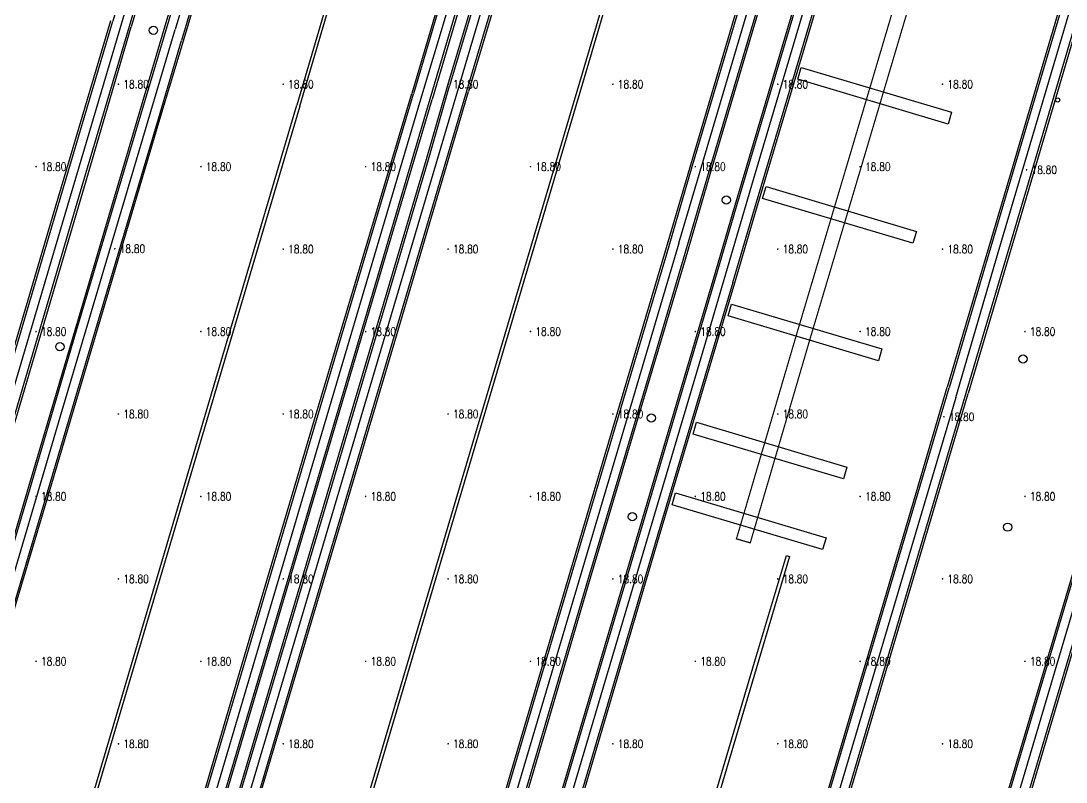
# Model space of a CAD drawing. Extents: x 404846 to 408477, y 3390929 to 3392894.
# Drawn here: x 406419.5 to 406546.3, y 3391789.7 to 3391882.1 of the extents above; entities that cross this region are included whole.
import ezdxf
from ezdxf.enums import TextEntityAlignment as Align

# ---------------------------------------------------------------- set-up
doc = ezdxf.new("R2010")
doc.units = 0
doc.header["$LTSCALE"] = 0.5
doc.linetypes.add('X1', pattern=[5, 4, -1])
doc.layers.get('0').update_dxf_attribs({"linetype": 'CONTINUOUS'})
for name, color, linetype in [('3221', 6, 'CONTINUOUS'), ('FZTZ', 7, 'CONTINUOUS'), ('GCD', 1, 'CONTINUOUS'), ('GXYZ', 2, 'CONTINUOUS'), ('SXSS', 5, 'CONTINUOUS'), ('ZBTZ', 3, 'CONTINUOUS')]:
    doc.layers.add(name, color=color, linetype=linetype)
doc.styles.add('HZ', font='rs.shx', dxfattribs={"width": 0.8, "bigfont": 'hztxt.shx'})
doc.linetypes.add('1161', pattern='A,0,[149,AAA.SHX,S=0.15,R=0,X=0,Y=0],-1.6', length=1.6)

# ---------------------------------------------------------------- blocks, each defined once
blk = doc.blocks.new('GC200')
at = {"linetype": 'Continuous', "const_width": 0.2, "flags": 128}
blk.add_lwpolyline([(-0.1, 0, 1), (0.1, 0, 1)], format="xyb", close=True, dxfattribs=at)
blk = doc.blocks.new('gc170')
at = {"linetype": 'Continuous'}
blk.add_circle((0, 0), 0.5, dxfattribs=at)
blk = doc.blocks.new('gc188')
blk.add_circle((0, 0), 1)

msp = doc.modelspace()

# ---------------------------------------------------------------- linework, layer by layer
at = {"layer": '3221', "color": 6}
for points in [[(406467.948, 3391872.153, 18.794), (406472.891, 3391888.758, 18.592), (406479.048, 3391909.516, 18.592), (406484.657, 3391928.483, 18.663), (406493.475, 3391958.236, 18.743), (406500.508, 3391981.963, 18.743), (406505.554, 3391998.929, 18.743), (406475.84, 3392007.766, 18.743), (406470.79, 3391990.786, 18.743), (406463.753, 3391967.045, 18.743), (406454.933, 3391937.283, 18.663), (406449.324, 3391918.319, 18.592), (406443.175, 3391897.587, 18.592), (406438.237, 3391880.997, 18.794)], [(406532.963, 3391836.369, 18.608), (406538.123, 3391853.983, 18.87), (406554.178, 3391908.171, 18.87), (406563.857, 3391940.802, 18.798), (406578.547, 3391990.302, 18.841), (406548.828, 3391999.121, 18.841), (406534.138, 3391949.62, 18.798), (406524.456, 3391916.982, 18.87), (406508.397, 3391862.778, 18.87), (406503.222, 3391845.277, 18.984)], [(406499.355, 3391855.091, 18.933), (406511.723, 3391896.908, 18.649), (406525.355, 3391942.933, 18.639), (406536.293, 3391979.632, 18.734), (406539.063, 3391989.093, 18.763), (406509.312, 3391997.804, 18.763), (406506.563, 3391988.414, 18.734), (406495.639, 3391951.762, 18.639), (406481.998, 3391905.706, 18.649), (406469.628, 3391863.884, 18.933)], [(406448.426, 3391938.204, 18.769), (406424.187, 3391856.377, 18.604), (406412.993, 3391818.573, 18.57), (406410.488, 3391810.185, 18.637)], [(406573.872, 3391900.521, 18.743), (406568.74, 3391883.318, 18.914), (406557.936, 3391846.881, 19.277), (406539.069, 3391783.307, 18.828), (406533.969, 3391766.086, 18.896)], [(406408.822, 3391781.704, 18.888), (406424.493, 3391834.673, 18.71), (406438.237, 3391880.997, 18.794)], [(406438.548, 3391772.909, 18.888), (406454.216, 3391825.867, 18.71), (406467.948, 3391872.153, 18.794)], [(406469.628, 3391863.884, 18.933), (406463.155, 3391842.038, 18.692), (406446.818, 3391786.924, 18.614)], [(406499.355, 3391855.091, 18.933), (406492.878, 3391833.23, 18.692), (406476.54, 3391778.114, 18.614)], [(406503.222, 3391845.277, 18.984), (406483.074, 3391777.213, 18.752)], [(406532.963, 3391836.369, 18.608), (406512.799, 3391768.414, 18.752)]]:
    msp.add_polyline3d(points, dxfattribs=at)
at = {"layer": 'FZTZ', "linetype": 'Continuous', "flags": 128}
for points, elevation in [([(406514.204, 3391876.415), (406532.451, 3391870.981), (406532.025, 3391869.547), (406513.777, 3391874.982), (406514.204, 3391876.415)], 27.535), ([(406509.943, 3391861.955), (406528.19, 3391856.52), (406527.763, 3391855.087), (406509.516, 3391860.521), (406509.943, 3391861.955)], 27.443), ([(406505.753, 3391847.713), (406524.001, 3391842.279), (406523.574, 3391840.846), (406505.326, 3391846.28), (406505.753, 3391847.713)], 27.52), ([(406501.509, 3391833.375), (406519.756, 3391827.941), (406519.33, 3391826.508), (406501.082, 3391831.942), (406501.509, 3391833.375)], 27.52), ([(406498.973, 3391824.8), (406517.22, 3391819.365), (406516.794, 3391817.932), (406498.546, 3391823.366), (406498.973, 3391824.8)], 27.52)]:
    msp.add_lwpolyline(points, close=True, dxfattribs=dict(at, elevation=elevation))
at = {"layer": 'SXSS', "linetype": 'X1', "const_width": 0.15, "elevation": 18.779, "flags": 128}
msp.add_lwpolyline([(406552.744, 3391975.61), (406551.061, 3391969.921), (406547.143, 3391956.829), (406542.052, 3391939.691), (406536.398, 3391920.636), (406531.152, 3391902.951), (406519.679, 3391864.306), (406513.742, 3391844.369), (406506.349, 3391819.235), (406508.024, 3391818.748), (406515.393, 3391843.88), (406521.33, 3391863.815), (406532.803, 3391902.461), (406538.049, 3391920.146), (406543.702, 3391939.201), (406548.793, 3391956.338), (406552.711, 3391969.429), (406554.399, 3391975.121)], dxfattribs=at)
at = {"layer": 'SXSS', "linetype": 'Continuous', "flags": 128}
for points, elevation in [([(406453.361, 3391871.729), (406459.04, 3391891.004), (406470.563, 3391929.86), (406477.137, 3391952.087), (406481.246, 3391965.859), (406480.888, 3391965.966), (406476.779, 3391952.193), (406470.204, 3391929.966), (406458.681, 3391891.11), (406453.003, 3391871.834)], 18.829), ([(406504.164, 3391931.558), (406498.657, 3391913.024), (406487.305, 3391874.573), (406479.866, 3391849.507), (406471.989, 3391822.915), (406462.111, 3391789.59), (406459.253, 3391780.027)], 18.599), ([(406504.514, 3391931.453), (406499.008, 3391912.92), (406487.656, 3391874.469), (406480.217, 3391849.403), (406472.339, 3391822.811), (406462.461, 3391789.486), (406459.603, 3391779.923)], 18.599), ([(406426.912, 3391783.627), (406453.003, 3391871.834)], 18.777), ([(406453.361, 3391871.729), (406427.252, 3391783.527)], 18.777), ([(406500.381, 3391776.725), (406508.675, 3391804.693), (406512.415, 3391817.214), (406512.797, 3391817.1), (406509.058, 3391804.579), (406500.764, 3391776.612)], 18.608)]:
    msp.add_lwpolyline(points, dxfattribs=dict(at, elevation=elevation))
at = {"layer": 'ZBTZ', "linetype": '1161', "flags": 128}
for points, elevation in [([(406436.719, 3391880.375), (406444.804, 3391907.564), (406453.497, 3391937.081), (406460.02, 3391959.124), (406466.43, 3391980.674), (406474.398, 3392007.596), (406475.06, 3392009.744), (406471.331, 3392010.867), (406470.713, 3392008.727), (406464.162, 3391986.689), (406456.557, 3391961.102), (406447.406, 3391930.255), (406437.295, 3391896.188), (406432.921, 3391881.36)], 18.788), ([(406432.688, 3391881.429), (406437.061, 3391896.257), (406447.172, 3391930.324), (406456.324, 3391961.171), (406463.929, 3391986.758), (406470.48, 3392008.796), (406468.457, 3392009.397), (406461.906, 3391987.359), (406454.301, 3391961.772), (406445.149, 3391930.924), (406435.038, 3391896.855), (406430.664, 3391882.026)], 18.744), ([(406436.943, 3391880.308), (406445.027, 3391907.498), (406453.72, 3391937.015), (406460.243, 3391959.058), (406466.653, 3391980.608), (406474.621, 3392007.53), (406476.684, 3392006.92), (406468.715, 3391979.996), (406462.306, 3391958.446), (406455.783, 3391936.406), (406447.09, 3391906.888), (406439.005, 3391879.695)], 18.842), ([(406471.331, 3391874.26), (406478.559, 3391898.431), (406484.806, 3391919.594), (406493.549, 3391949.09), (406501.822, 3391977.094), (406507.94, 3391997.653), (406508.576, 3391999.852), (406507.288, 3392000.242), (406506.703, 3391998.063), (406501.502, 3391980.618), (406488.437, 3391936.614), (406476.675, 3391897.022), (406469.415, 3391872.533)], 18.708), ([(406505.922, 3391850.318), (406508.341, 3391858.584), (406514.923, 3391880.725), (406521.478, 3391902.908), (406526.885, 3391921.155), (406532.618, 3391940.525), (406539.056, 3391962.139), (406545.493, 3391983.86), (406549.783, 3391998.363), (406547.673, 3391998.988), (406543.383, 3391984.485), (406536.946, 3391962.765), (406530.508, 3391941.151), (406524.775, 3391921.78), (406519.368, 3391903.532), (406512.813, 3391881.351), (406506.23, 3391859.206), (406503.809, 3391850.936)], 18.802), ([(406469.176, 3391872.604), (406476.435, 3391897.093), (406488.197, 3391936.685), (406501.262, 3391980.69), (406506.464, 3391998.134), (406504.431, 3391998.74), (406499.229, 3391981.295), (406486.163, 3391937.289), (406474.402, 3391897.697), (406467.142, 3391873.207)], 18.708), ([(406473.62, 3391873.576), (406480.848, 3391897.751), (406487.096, 3391918.917), (406495.84, 3391948.413), (406504.112, 3391976.415), (406510.229, 3391996.972), (406508.153, 3391997.59), (406502.035, 3391977.03), (406493.762, 3391949.027), (406485.019, 3391919.531), (406478.772, 3391898.367), (406471.544, 3391874.197)], 18.682), ([(406557.675, 3391850.522), (406563.724, 3391870.918), (406572.027, 3391898.85), (406581.906, 3391932.314), (406591.212, 3391963.655), (406596.838, 3391982.77), (406597.338, 3391984.445), (406597.999, 3391986.557), (406580.38, 3391991.726), (406579.85, 3391989.865), (406579.713, 3391989.431), (406575.133, 3391974.006), (406568.607, 3391951.992), (406562.21, 3391930.326), (406549.41, 3391887.334), (406542.143, 3391862.763), (406534.483, 3391836.863)], 18.86), ([(406500.148, 3391853.14), (406503.177, 3391863.486), (406511.927, 3391893.043), (406523.582, 3391932.412), (406529.403, 3391952.009), (406540.353, 3391988.848), (406540.808, 3391990.333), (406544.548, 3391989.163), (406543.182, 3391984.544), (406536.745, 3391962.825), (406530.307, 3391941.211), (406524.574, 3391921.839), (406519.167, 3391903.591), (406512.612, 3391881.41), (406506.03, 3391859.266), (406503.609, 3391850.995)], 18.788), ([(406534.233, 3391836.937), (406541.893, 3391862.836), (406549.16, 3391887.408), (406561.96, 3391930.4), (406568.357, 3391952.066), (406574.883, 3391974.08), (406579.463, 3391989.505), (406577.396, 3391990.119), (406572.815, 3391974.694), (406566.289, 3391952.678), (406559.892, 3391931.014), (406547.092, 3391888.022), (406539.825, 3391863.448), (406532.165, 3391837.549)], 18.886), ([(406497.884, 3391853.814), (406500.903, 3391864.129), (406509.656, 3391893.682), (406521.277, 3391933.075), (406527.122, 3391952.604), (406537.693, 3391988.926), (406539.928, 3391988.183)], 18.767), ([(406499.939, 3391853.201), (406502.968, 3391863.548), (406511.719, 3391893.105), (406523.373, 3391932.474), (406529.194, 3391952.071), (406539.928, 3391988.183)], 18.772), ([(406439.248, 3391879.623), (406447.333, 3391906.816), (406456.026, 3391936.334), (406462.549, 3391958.374), (406466.247, 3391970.727)], 18.87), ([(406493.343, 3391962.615), (406485.963, 3391937.349), (406474.201, 3391897.756), (406466.941, 3391873.266)], 18.703), ([(406553.876, 3391958.095), (406539.321, 3391962.401), (406539.247, 3391962.082), (406532.809, 3391940.468), (406527.076, 3391921.098), (406521.669, 3391902.851), (406515.114, 3391880.669), (406508.533, 3391858.527), (406506.113, 3391850.262)], 18.791), ([(406499.773, 3391960.76), (406496.058, 3391948.348), (406487.314, 3391918.852), (406481.067, 3391897.686), (406473.838, 3391873.511)], 18.625), ([(406566.478, 3391954.337), (406566.057, 3391952.746), (406559.66, 3391931.082), (406546.86, 3391888.091), (406539.593, 3391863.517), (406531.933, 3391837.618)], 18.905), ([(406497.642, 3391853.886), (406500.693, 3391864.191), (406509.446, 3391893.744), (406521.066, 3391933.138), (406526.883, 3391952.73)], 18.779), ([(406403.499, 3391791.152), (406411.012, 3391816.498), (406423.037, 3391857.161), (406430.443, 3391882.091)], 18.648), ([(406403.697, 3391791.093), (406411.243, 3391816.429), (406423.268, 3391857.092), (406430.664, 3391882.026)], 18.648), ([(406405.795, 3391790.471), (406416.767, 3391827.53), (406426.968, 3391862.064), (406432.688, 3391881.429)], 18.659), ([(406405.994, 3391790.412), (406417.027, 3391827.453), (406427.228, 3391861.988), (406432.921, 3391881.36)], 18.659), ([(406426.101, 3391844.543), (406436.719, 3391880.375)], 18.63), ([(406426.285, 3391844.488), (406436.943, 3391880.308)], 18.63), ([(406428.354, 3391843.876), (406436.216, 3391870.188), (406439.005, 3391879.695)], 18.608), ([(406428.561, 3391843.814), (406436.395, 3391870.135), (406439.248, 3391879.623)], 18.608), ([(406438.224, 3391776.481), (406445.724, 3391801.89), (406455.161, 3391833.716), (406466.941, 3391873.266)], 18.747), ([(406442.096, 3391775.461), (406457.005, 3391825.756), (406468.751, 3391865.299), (406471.331, 3391874.26)], 18.734), ([(406442.278, 3391775.407), (406457.236, 3391825.687), (406468.982, 3391865.232), (406471.544, 3391874.197)], 18.734), ([(406444.39, 3391774.78), (406452.985, 3391803.943), (406464.645, 3391843.224), (406473.62, 3391873.576)], 18.737), ([(406444.569, 3391774.726), (406453.222, 3391803.873), (406464.882, 3391843.154), (406473.838, 3391873.511)], 18.737), ([(406438.448, 3391776.415), (406445.962, 3391801.819), (406455.398, 3391833.645), (406467.142, 3391873.207)], 18.747), ([(406440.532, 3391775.799), (406444.375, 3391788.879), (406450.98, 3391811.129), (406457.274, 3391832.391), (406463.343, 3391852.868), (406469.176, 3391872.604)], 18.768), ([(406440.761, 3391775.732), (406444.595, 3391788.814), (406451.2, 3391811.064), (406457.494, 3391832.326), (406463.563, 3391852.803), (406469.415, 3391872.533)], 18.768), ([(406475.162, 3391777.981), (406488.565, 3391823.26), (406497.642, 3391853.886)], 18.803), ([(406475.379, 3391777.917), (406488.806, 3391823.188), (406497.884, 3391853.814)], 18.803), ([(406477.453, 3391777.303), (406488.334, 3391814.179), (406495.922, 3391839.674), (406499.939, 3391853.201)], 18.743), ([(406477.675, 3391777.237), (406488.536, 3391814.119), (406496.125, 3391839.614), (406500.148, 3391853.14)], 18.743), ([(406503.609, 3391850.995), (406493.333, 3391816.277), (406483.11, 3391781.811), (406479.449, 3391769.472)], 18.793), ([(406503.809, 3391850.936), (406493.519, 3391816.222), (406483.297, 3391781.756), (406479.64, 3391769.416)], 18.793), ([(406505.922, 3391850.318), (406496.732, 3391819.542), (406481.737, 3391768.795)], 18.784), ([(406506.113, 3391850.262), (406496.923, 3391819.485), (406481.946, 3391768.733)], 18.784), ([(406529.788, 3391748.055), (406541.022, 3391785.787), (406552.548, 3391824.628), (406559.946, 3391849.849)], 18.922), ([(406530.033, 3391747.982), (406541.267, 3391785.715), (406552.793, 3391824.556), (406560.174, 3391849.781)], 18.922), ([(406409.947, 3391790.092), (406414.559, 3391805.661), (406420.485, 3391825.577), (406426.101, 3391844.543)], 18.572), ([(406410.131, 3391790.038), (406414.743, 3391805.607), (406420.669, 3391825.522), (406426.285, 3391844.488)], 18.572), ([(406412.2, 3391789.425), (406416.812, 3391804.992), (406422.738, 3391824.908), (406428.354, 3391843.876)], 18.572), ([(406412.407, 3391789.363), (406417.019, 3391804.931), (406422.945, 3391824.847), (406428.561, 3391843.814)], 18.572), ([(406504.737, 3391745.846), (406516.626, 3391785.903), (406527.87, 3391823.836), (406531.933, 3391837.618)], 18.776), ([(406504.962, 3391745.78), (406516.821, 3391785.846), (406528.065, 3391823.778), (406532.165, 3391837.549)], 18.776), ([(406507.034, 3391745.166), (406515.171, 3391772.6), (406534.233, 3391836.937)], 18.881), ([(406507.263, 3391745.098), (406515.411, 3391772.529), (406534.483, 3391836.863)], 18.881), ([(406527.502, 3391748.732), (406535.82, 3391776.846), (406548.39, 3391819.078), (406551.104, 3391828.228)], 19.009), ([(406527.709, 3391748.67), (406536.018, 3391776.787), (406548.589, 3391819.019), (406551.303, 3391828.169)], 19.009)]:
    msp.add_lwpolyline(points, dxfattribs=dict(at, elevation=elevation))

# ---------------------------------------------------------------- block references
at = {"layer": 'GCD', "linetype": 'Continuous'}
ref = msp.add_blockref('GC200', (406431.358, 3391874.379, 18.8), dxfattribs=dict(at, xscale=0.5, yscale=0.5, zscale=0.5))
ref.add_attrib('height', '18.80', dxfattribs={"linetype": 'Continuous', "height": 1, "style": 'HZ', "width": 0.8}).set_placement((406431.958, 3391874.379, 18.8), align=Align.MIDDLE_LEFT)
ref = msp.add_blockref('GC200', (406451.358, 3391874.379, 18.8), dxfattribs=dict(at, xscale=0.5, yscale=0.5, zscale=0.5))
ref.add_attrib('height', '18.80', dxfattribs={"linetype": 'Continuous', "height": 1, "style": 'HZ', "width": 0.8}).set_placement((406451.958, 3391874.379, 18.8), align=Align.MIDDLE_LEFT)
ref = msp.add_blockref('GC200', (406471.358, 3391874.379, 18.8), dxfattribs=dict(at, xscale=0.5, yscale=0.5, zscale=0.5))
ref.add_attrib('height', '18.80', dxfattribs={"linetype": 'Continuous', "height": 1, "style": 'HZ', "width": 0.8}).set_placement((406471.958, 3391874.379, 18.8), align=Align.MIDDLE_LEFT)
ref = msp.add_blockref('GC200', (406491.358, 3391874.379, 18.8), dxfattribs=dict(at, xscale=0.5, yscale=0.5, zscale=0.5))
ref.add_attrib('height', '18.80', dxfattribs={"linetype": 'Continuous', "height": 1, "style": 'HZ', "width": 0.8}).set_placement((406491.958, 3391874.379, 18.8), align=Align.MIDDLE_LEFT)
ref = msp.add_blockref('GC200', (406511.358, 3391874.379, 18.8), dxfattribs=dict(at, xscale=0.5, yscale=0.5, zscale=0.5))
ref.add_attrib('height', '18.80', dxfattribs={"linetype": 'Continuous', "height": 1, "style": 'HZ', "width": 0.8}).set_placement((406511.958, 3391874.379, 18.8), align=Align.MIDDLE_LEFT)
ref = msp.add_blockref('GC200', (406531.358, 3391874.379, 18.8), dxfattribs=dict(at, xscale=0.5, yscale=0.5, zscale=0.5))
ref.add_attrib('height', '18.80', dxfattribs={"linetype": 'Continuous', "height": 1, "style": 'HZ', "width": 0.8}).set_placement((406531.958, 3391874.379, 18.8), align=Align.MIDDLE_LEFT)
ref = msp.add_blockref('GC200', (406421.358, 3391864.379, 18.8), dxfattribs=dict(at, xscale=0.5, yscale=0.5, zscale=0.5))
ref.add_attrib('height', '18.80', dxfattribs={"linetype": 'Continuous', "height": 1, "style": 'HZ', "width": 0.8}).set_placement((406421.958, 3391864.379, 18.8), align=Align.MIDDLE_LEFT)
ref = msp.add_blockref('GC200', (406441.358, 3391864.379, 18.8), dxfattribs=dict(at, xscale=0.5, yscale=0.5, zscale=0.5))
ref.add_attrib('height', '18.80', dxfattribs={"linetype": 'Continuous', "height": 1, "style": 'HZ', "width": 0.8}).set_placement((406441.958, 3391864.379, 18.8), align=Align.MIDDLE_LEFT)
ref = msp.add_blockref('GC200', (406461.358, 3391864.379, 18.8), dxfattribs=dict(at, xscale=0.5, yscale=0.5, zscale=0.5))
ref.add_attrib('height', '18.80', dxfattribs={"linetype": 'Continuous', "height": 1, "style": 'HZ', "width": 0.8}).set_placement((406461.958, 3391864.379, 18.8), align=Align.MIDDLE_LEFT)
ref = msp.add_blockref('GC200', (406481.358, 3391864.379, 18.8), dxfattribs=dict(at, xscale=0.5, yscale=0.5, zscale=0.5))
ref.add_attrib('height', '18.80', dxfattribs={"linetype": 'Continuous', "height": 1, "style": 'HZ', "width": 0.8}).set_placement((406481.958, 3391864.379, 18.8), align=Align.MIDDLE_LEFT)
ref = msp.add_blockref('GC200', (406501.358, 3391864.379, 18.8), dxfattribs=dict(at, xscale=0.5, yscale=0.5, zscale=0.5))
ref.add_attrib('height', '18.80', dxfattribs={"linetype": 'Continuous', "height": 1, "style": 'HZ', "width": 0.8}).set_placement((406501.958, 3391864.379, 18.8), align=Align.MIDDLE_LEFT)
ref = msp.add_blockref('GC200', (406521.358, 3391864.379, 18.8), dxfattribs=dict(at, xscale=0.5, yscale=0.5, zscale=0.5))
ref.add_attrib('height', '18.80', dxfattribs={"linetype": 'Continuous', "height": 1, "style": 'HZ', "width": 0.8}).set_placement((406521.958, 3391864.379, 18.8), align=Align.MIDDLE_LEFT)
ref = msp.add_blockref('GC200', (406541.558, 3391863.994, 18.8), dxfattribs=dict(at, xscale=0.5, yscale=0.5, zscale=0.5))
ref.add_attrib('height', '18.80', dxfattribs={"linetype": 'Continuous', "height": 1, "style": 'HZ', "width": 0.8}).set_placement((406542.158, 3391863.994, 18.8), align=Align.MIDDLE_LEFT)
ref = msp.add_blockref('GC200', (406430.913, 3391854.421, 18.8), dxfattribs=dict(at, xscale=0.5, yscale=0.5, zscale=0.5))
ref.add_attrib('height', '18.80', dxfattribs={"linetype": 'Continuous', "height": 1, "style": 'HZ', "width": 0.8}).set_placement((406431.513, 3391854.421, 18.8), align=Align.MIDDLE_LEFT)
ref = msp.add_blockref('GC200', (406451.358, 3391854.379, 18.8), dxfattribs=dict(at, xscale=0.5, yscale=0.5, zscale=0.5))
ref.add_attrib('height', '18.80', dxfattribs={"linetype": 'Continuous', "height": 1, "style": 'HZ', "width": 0.8}).set_placement((406451.958, 3391854.379, 18.8), align=Align.MIDDLE_LEFT)
ref = msp.add_blockref('GC200', (406471.358, 3391854.379, 18.8), dxfattribs=dict(at, xscale=0.5, yscale=0.5, zscale=0.5))
ref.add_attrib('height', '18.80', dxfattribs={"linetype": 'Continuous', "height": 1, "style": 'HZ', "width": 0.8}).set_placement((406471.958, 3391854.379, 18.8), align=Align.MIDDLE_LEFT)
ref = msp.add_blockref('GC200', (406491.358, 3391854.379, 18.8), dxfattribs=dict(at, xscale=0.5, yscale=0.5, zscale=0.5))
ref.add_attrib('height', '18.80', dxfattribs={"linetype": 'Continuous', "height": 1, "style": 'HZ', "width": 0.8}).set_placement((406491.958, 3391854.379, 18.8), align=Align.MIDDLE_LEFT)
ref = msp.add_blockref('GC200', (406511.358, 3391854.379, 18.8), dxfattribs=dict(at, xscale=0.5, yscale=0.5, zscale=0.5))
ref.add_attrib('height', '18.80', dxfattribs={"linetype": 'Continuous', "height": 1, "style": 'HZ', "width": 0.8}).set_placement((406511.958, 3391854.379, 18.8), align=Align.MIDDLE_LEFT)
ref = msp.add_blockref('GC200', (406531.358, 3391854.379, 18.8), dxfattribs=dict(at, xscale=0.5, yscale=0.5, zscale=0.5))
ref.add_attrib('height', '18.80', dxfattribs={"linetype": 'Continuous', "height": 1, "style": 'HZ', "width": 0.8}).set_placement((406531.958, 3391854.379, 18.8), align=Align.MIDDLE_LEFT)
ref = msp.add_blockref('GC200', (406421.358, 3391844.379, 18.8), dxfattribs=dict(at, xscale=0.5, yscale=0.5, zscale=0.5))
ref.add_attrib('height', '18.80', dxfattribs={"linetype": 'Continuous', "height": 1, "style": 'HZ', "width": 0.8}).set_placement((406421.958, 3391844.379, 18.8), align=Align.MIDDLE_LEFT)
ref = msp.add_blockref('GC200', (406441.358, 3391844.379, 18.8), dxfattribs=dict(at, xscale=0.5, yscale=0.5, zscale=0.5))
ref.add_attrib('height', '18.80', dxfattribs={"linetype": 'Continuous', "height": 1, "style": 'HZ', "width": 0.8}).set_placement((406441.958, 3391844.379, 18.8), align=Align.MIDDLE_LEFT)
ref = msp.add_blockref('GC200', (406461.358, 3391844.379, 18.8), dxfattribs=dict(at, xscale=0.5, yscale=0.5, zscale=0.5))
ref.add_attrib('height', '18.80', dxfattribs={"linetype": 'Continuous', "height": 1, "style": 'HZ', "width": 0.8}).set_placement((406461.958, 3391844.379, 18.8), align=Align.MIDDLE_LEFT)
ref = msp.add_blockref('GC200', (406481.358, 3391844.379, 18.8), dxfattribs=dict(at, xscale=0.5, yscale=0.5, zscale=0.5))
ref.add_attrib('height', '18.80', dxfattribs={"linetype": 'Continuous', "height": 1, "style": 'HZ', "width": 0.8}).set_placement((406481.958, 3391844.379, 18.8), align=Align.MIDDLE_LEFT)
ref = msp.add_blockref('GC200', (406501.358, 3391844.379, 18.8), dxfattribs=dict(at, xscale=0.5, yscale=0.5, zscale=0.5))
ref.add_attrib('height', '18.80', dxfattribs={"linetype": 'Continuous', "height": 1, "style": 'HZ', "width": 0.8}).set_placement((406501.958, 3391844.379, 18.8), align=Align.MIDDLE_LEFT)
ref = msp.add_blockref('GC200', (406521.358, 3391844.379, 18.8), dxfattribs=dict(at, xscale=0.5, yscale=0.5, zscale=0.5))
ref.add_attrib('height', '18.80', dxfattribs={"linetype": 'Continuous', "height": 1, "style": 'HZ', "width": 0.8}).set_placement((406521.958, 3391844.379, 18.8), align=Align.MIDDLE_LEFT)
ref = msp.add_blockref('GC200', (406541.358, 3391844.379, 18.8), dxfattribs=dict(at, xscale=0.5, yscale=0.5, zscale=0.5))
ref.add_attrib('height', '18.80', dxfattribs={"linetype": 'Continuous', "height": 1, "style": 'HZ', "width": 0.8}).set_placement((406541.958, 3391844.379, 18.8), align=Align.MIDDLE_LEFT)
ref = msp.add_blockref('GC200', (406431.358, 3391834.379, 18.8), dxfattribs=dict(at, xscale=0.5, yscale=0.5, zscale=0.5))
ref.add_attrib('height', '18.80', dxfattribs={"linetype": 'Continuous', "height": 1, "style": 'HZ', "width": 0.8}).set_placement((406431.958, 3391834.379, 18.8), align=Align.MIDDLE_LEFT)
ref = msp.add_blockref('GC200', (406451.358, 3391834.379, 18.8), dxfattribs=dict(at, xscale=0.5, yscale=0.5, zscale=0.5))
ref.add_attrib('height', '18.80', dxfattribs={"linetype": 'Continuous', "height": 1, "style": 'HZ', "width": 0.8}).set_placement((406451.958, 3391834.379, 18.8), align=Align.MIDDLE_LEFT)
ref = msp.add_blockref('GC200', (406471.358, 3391834.379, 18.8), dxfattribs=dict(at, xscale=0.5, yscale=0.5, zscale=0.5))
ref.add_attrib('height', '18.80', dxfattribs={"linetype": 'Continuous', "height": 1, "style": 'HZ', "width": 0.8}).set_placement((406471.958, 3391834.379, 18.8), align=Align.MIDDLE_LEFT)
ref = msp.add_blockref('GC200', (406491.358, 3391834.379, 18.8), dxfattribs=dict(at, xscale=0.5, yscale=0.5, zscale=0.5))
ref.add_attrib('height', '18.80', dxfattribs={"linetype": 'Continuous', "height": 1, "style": 'HZ', "width": 0.8}).set_placement((406491.958, 3391834.379, 18.8), align=Align.MIDDLE_LEFT)
ref = msp.add_blockref('GC200', (406511.358, 3391834.379, 18.8), dxfattribs=dict(at, xscale=0.5, yscale=0.5, zscale=0.5))
ref.add_attrib('height', '18.80', dxfattribs={"linetype": 'Continuous', "height": 1, "style": 'HZ', "width": 0.8}).set_placement((406511.958, 3391834.379, 18.8), align=Align.MIDDLE_LEFT)
ref = msp.add_blockref('GC200', (406531.532, 3391834.037, 18.8), dxfattribs=dict(at, xscale=0.5, yscale=0.5, zscale=0.5))
ref.add_attrib('height', '18.80', dxfattribs={"linetype": 'Continuous', "height": 1, "style": 'HZ', "width": 0.8}).set_placement((406532.132, 3391834.037, 18.8), align=Align.MIDDLE_LEFT)
ref = msp.add_blockref('GC200', (406421.358, 3391824.379, 18.8), dxfattribs=dict(at, xscale=0.5, yscale=0.5, zscale=0.5))
ref.add_attrib('height', '18.80', dxfattribs={"linetype": 'Continuous', "height": 1, "style": 'HZ', "width": 0.8}).set_placement((406421.958, 3391824.379, 18.8), align=Align.MIDDLE_LEFT)
ref = msp.add_blockref('GC200', (406441.358, 3391824.379, 18.8), dxfattribs=dict(at, xscale=0.5, yscale=0.5, zscale=0.5))
ref.add_attrib('height', '18.80', dxfattribs={"linetype": 'Continuous', "height": 1, "style": 'HZ', "width": 0.8}).set_placement((406441.958, 3391824.379, 18.8), align=Align.MIDDLE_LEFT)
ref = msp.add_blockref('GC200', (406461.358, 3391824.379, 18.8), dxfattribs=dict(at, xscale=0.5, yscale=0.5, zscale=0.5))
ref.add_attrib('height', '18.80', dxfattribs={"linetype": 'Continuous', "height": 1, "style": 'HZ', "width": 0.8}).set_placement((406461.958, 3391824.379, 18.8), align=Align.MIDDLE_LEFT)
ref = msp.add_blockref('GC200', (406481.358, 3391824.379, 18.8), dxfattribs=dict(at, xscale=0.5, yscale=0.5, zscale=0.5))
ref.add_attrib('height', '18.80', dxfattribs={"linetype": 'Continuous', "height": 1, "style": 'HZ', "width": 0.8}).set_placement((406481.958, 3391824.379, 18.8), align=Align.MIDDLE_LEFT)
ref = msp.add_blockref('GC200', (406501.358, 3391824.379, 18.8), dxfattribs=dict(at, xscale=0.5, yscale=0.5, zscale=0.5))
ref.add_attrib('height', '18.80', dxfattribs={"linetype": 'Continuous', "height": 1, "style": 'HZ', "width": 0.8}).set_placement((406501.958, 3391824.379, 18.8), align=Align.MIDDLE_LEFT)
ref = msp.add_blockref('GC200', (406521.358, 3391824.379, 18.8), dxfattribs=dict(at, xscale=0.5, yscale=0.5, zscale=0.5))
ref.add_attrib('height', '18.80', dxfattribs={"linetype": 'Continuous', "height": 1, "style": 'HZ', "width": 0.8}).set_placement((406521.958, 3391824.379, 18.8), align=Align.MIDDLE_LEFT)
ref = msp.add_blockref('GC200', (406541.358, 3391824.379, 18.8), dxfattribs=dict(at, xscale=0.5, yscale=0.5, zscale=0.5))
ref.add_attrib('height', '18.80', dxfattribs={"linetype": 'Continuous', "height": 1, "style": 'HZ', "width": 0.8}).set_placement((406541.958, 3391824.379, 18.8), align=Align.MIDDLE_LEFT)
ref = msp.add_blockref('GC200', (406431.358, 3391814.379, 18.8), dxfattribs=dict(at, xscale=0.5, yscale=0.5, zscale=0.5))
ref.add_attrib('height', '18.80', dxfattribs={"linetype": 'Continuous', "height": 1, "style": 'HZ', "width": 0.8}).set_placement((406431.958, 3391814.379, 18.8), align=Align.MIDDLE_LEFT)
ref = msp.add_blockref('GC200', (406451.358, 3391814.379, 18.8), dxfattribs=dict(at, xscale=0.5, yscale=0.5, zscale=0.5))
ref.add_attrib('height', '18.80', dxfattribs={"linetype": 'Continuous', "height": 1, "style": 'HZ', "width": 0.8}).set_placement((406451.958, 3391814.379, 18.8), align=Align.MIDDLE_LEFT)
ref = msp.add_blockref('GC200', (406471.358, 3391814.379, 18.8), dxfattribs=dict(at, xscale=0.5, yscale=0.5, zscale=0.5))
ref.add_attrib('height', '18.80', dxfattribs={"linetype": 'Continuous', "height": 1, "style": 'HZ', "width": 0.8}).set_placement((406471.958, 3391814.379, 18.8), align=Align.MIDDLE_LEFT)
ref = msp.add_blockref('GC200', (406491.358, 3391814.379, 18.8), dxfattribs=dict(at, xscale=0.5, yscale=0.5, zscale=0.5))
ref.add_attrib('height', '18.80', dxfattribs={"linetype": 'Continuous', "height": 1, "style": 'HZ', "width": 0.8}).set_placement((406491.958, 3391814.379, 18.8), align=Align.MIDDLE_LEFT)
ref = msp.add_blockref('GC200', (406511.358, 3391814.379, 18.8), dxfattribs=dict(at, xscale=0.5, yscale=0.5, zscale=0.5))
ref.add_attrib('height', '18.80', dxfattribs={"linetype": 'Continuous', "height": 1, "style": 'HZ', "width": 0.8}).set_placement((406511.958, 3391814.379, 18.8), align=Align.MIDDLE_LEFT)
ref = msp.add_blockref('GC200', (406531.358, 3391814.379, 18.8), dxfattribs=dict(at, xscale=0.5, yscale=0.5, zscale=0.5))
ref.add_attrib('height', '18.80', dxfattribs={"linetype": 'Continuous', "height": 1, "style": 'HZ', "width": 0.8}).set_placement((406531.958, 3391814.379, 18.8), align=Align.MIDDLE_LEFT)
ref = msp.add_blockref('GC200', (406421.358, 3391804.379, 18.8), dxfattribs=dict(at, xscale=0.5, yscale=0.5, zscale=0.5))
ref.add_attrib('height', '18.80', dxfattribs={"linetype": 'Continuous', "height": 1, "style": 'HZ', "width": 0.8}).set_placement((406421.958, 3391804.379, 18.8), align=Align.MIDDLE_LEFT)
ref = msp.add_blockref('GC200', (406441.358, 3391804.379, 18.8), dxfattribs=dict(at, xscale=0.5, yscale=0.5, zscale=0.5))
ref.add_attrib('height', '18.80', dxfattribs={"linetype": 'Continuous', "height": 1, "style": 'HZ', "width": 0.8}).set_placement((406441.958, 3391804.379, 18.8), align=Align.MIDDLE_LEFT)
ref = msp.add_blockref('GC200', (406461.358, 3391804.379, 18.8), dxfattribs=dict(at, xscale=0.5, yscale=0.5, zscale=0.5))
ref.add_attrib('height', '18.80', dxfattribs={"linetype": 'Continuous', "height": 1, "style": 'HZ', "width": 0.8}).set_placement((406461.958, 3391804.379, 18.8), align=Align.MIDDLE_LEFT)
ref = msp.add_blockref('GC200', (406481.358, 3391804.379, 18.8), dxfattribs=dict(at, xscale=0.5, yscale=0.5, zscale=0.5))
ref.add_attrib('height', '18.80', dxfattribs={"linetype": 'Continuous', "height": 1, "style": 'HZ', "width": 0.8}).set_placement((406481.958, 3391804.379, 18.8), align=Align.MIDDLE_LEFT)
ref = msp.add_blockref('GC200', (406501.358, 3391804.379, 18.8), dxfattribs=dict(at, xscale=0.5, yscale=0.5, zscale=0.5))
ref.add_attrib('height', '18.80', dxfattribs={"linetype": 'Continuous', "height": 1, "style": 'HZ', "width": 0.8}).set_placement((406501.958, 3391804.379, 18.8), align=Align.MIDDLE_LEFT)
ref = msp.add_blockref('GC200', (406521.358, 3391804.379, 18.8), dxfattribs=dict(at, xscale=0.5, yscale=0.5, zscale=0.5))
ref.add_attrib('height', '18.80', dxfattribs={"linetype": 'Continuous', "height": 1, "style": 'HZ', "width": 0.8}).set_placement((406521.958, 3391804.379, 18.8), align=Align.MIDDLE_LEFT)
ref = msp.add_blockref('GC200', (406541.358, 3391804.379, 18.8), dxfattribs=dict(at, xscale=0.5, yscale=0.5, zscale=0.5))
ref.add_attrib('height', '18.80', dxfattribs={"linetype": 'Continuous', "height": 1, "style": 'HZ', "width": 0.8}).set_placement((406541.958, 3391804.379, 18.8), align=Align.MIDDLE_LEFT)
ref = msp.add_blockref('GC200', (406431.358, 3391794.379, 18.8), dxfattribs=dict(at, xscale=0.5, yscale=0.5, zscale=0.5))
ref.add_attrib('height', '18.80', dxfattribs={"linetype": 'Continuous', "height": 1, "style": 'HZ', "width": 0.8}).set_placement((406431.958, 3391794.379, 18.8), align=Align.MIDDLE_LEFT)
ref = msp.add_blockref('GC200', (406451.358, 3391794.379, 18.8), dxfattribs=dict(at, xscale=0.5, yscale=0.5, zscale=0.5))
ref.add_attrib('height', '18.80', dxfattribs={"linetype": 'Continuous', "height": 1, "style": 'HZ', "width": 0.8}).set_placement((406451.958, 3391794.379, 18.8), align=Align.MIDDLE_LEFT)
ref = msp.add_blockref('GC200', (406471.358, 3391794.379, 18.8), dxfattribs=dict(at, xscale=0.5, yscale=0.5, zscale=0.5))
ref.add_attrib('height', '18.80', dxfattribs={"linetype": 'Continuous', "height": 1, "style": 'HZ', "width": 0.8}).set_placement((406471.958, 3391794.379, 18.8), align=Align.MIDDLE_LEFT)
ref = msp.add_blockref('GC200', (406491.358, 3391794.379, 18.8), dxfattribs=dict(at, xscale=0.5, yscale=0.5, zscale=0.5))
ref.add_attrib('height', '18.80', dxfattribs={"linetype": 'Continuous', "height": 1, "style": 'HZ', "width": 0.8}).set_placement((406491.958, 3391794.379, 18.8), align=Align.MIDDLE_LEFT)
ref = msp.add_blockref('GC200', (406511.358, 3391794.379, 18.8), dxfattribs=dict(at, xscale=0.5, yscale=0.5, zscale=0.5))
ref.add_attrib('height', '18.80', dxfattribs={"linetype": 'Continuous', "height": 1, "style": 'HZ', "width": 0.8}).set_placement((406511.958, 3391794.379, 18.8), align=Align.MIDDLE_LEFT)
ref = msp.add_blockref('GC200', (406531.358, 3391794.379, 18.8), dxfattribs=dict(at, xscale=0.5, yscale=0.5, zscale=0.5))
ref.add_attrib('height', '18.80', dxfattribs={"linetype": 'Continuous', "height": 1, "style": 'HZ', "width": 0.8}).set_placement((406531.958, 3391794.379, 18.8), align=Align.MIDDLE_LEFT)
at = {"layer": 'GXYZ', "linetype": 'Continuous', "xscale": 0.5, "yscale": 0.5}
for name, p in [('gc188', (406435.603, 3391880.916, 18.709)), ('gc170', (406545.337, 3391872.462, 18.775)), ('gc188', (406505.115, 3391860.327, 18.88)), ('gc188', (406424.254, 3391842.544, 18.596)), ('gc188', (406541.12, 3391841.053, 18.827)), ('gc188', (406496.028, 3391833.9, 18.813)), ('gc188', (406493.708, 3391821.919, 18.749)), ('gc188', (406539.255, 3391820.656, 18.486))]:
    msp.add_blockref(name, p, dxfattribs=at)

doc.saveas('drawing.dxf')
